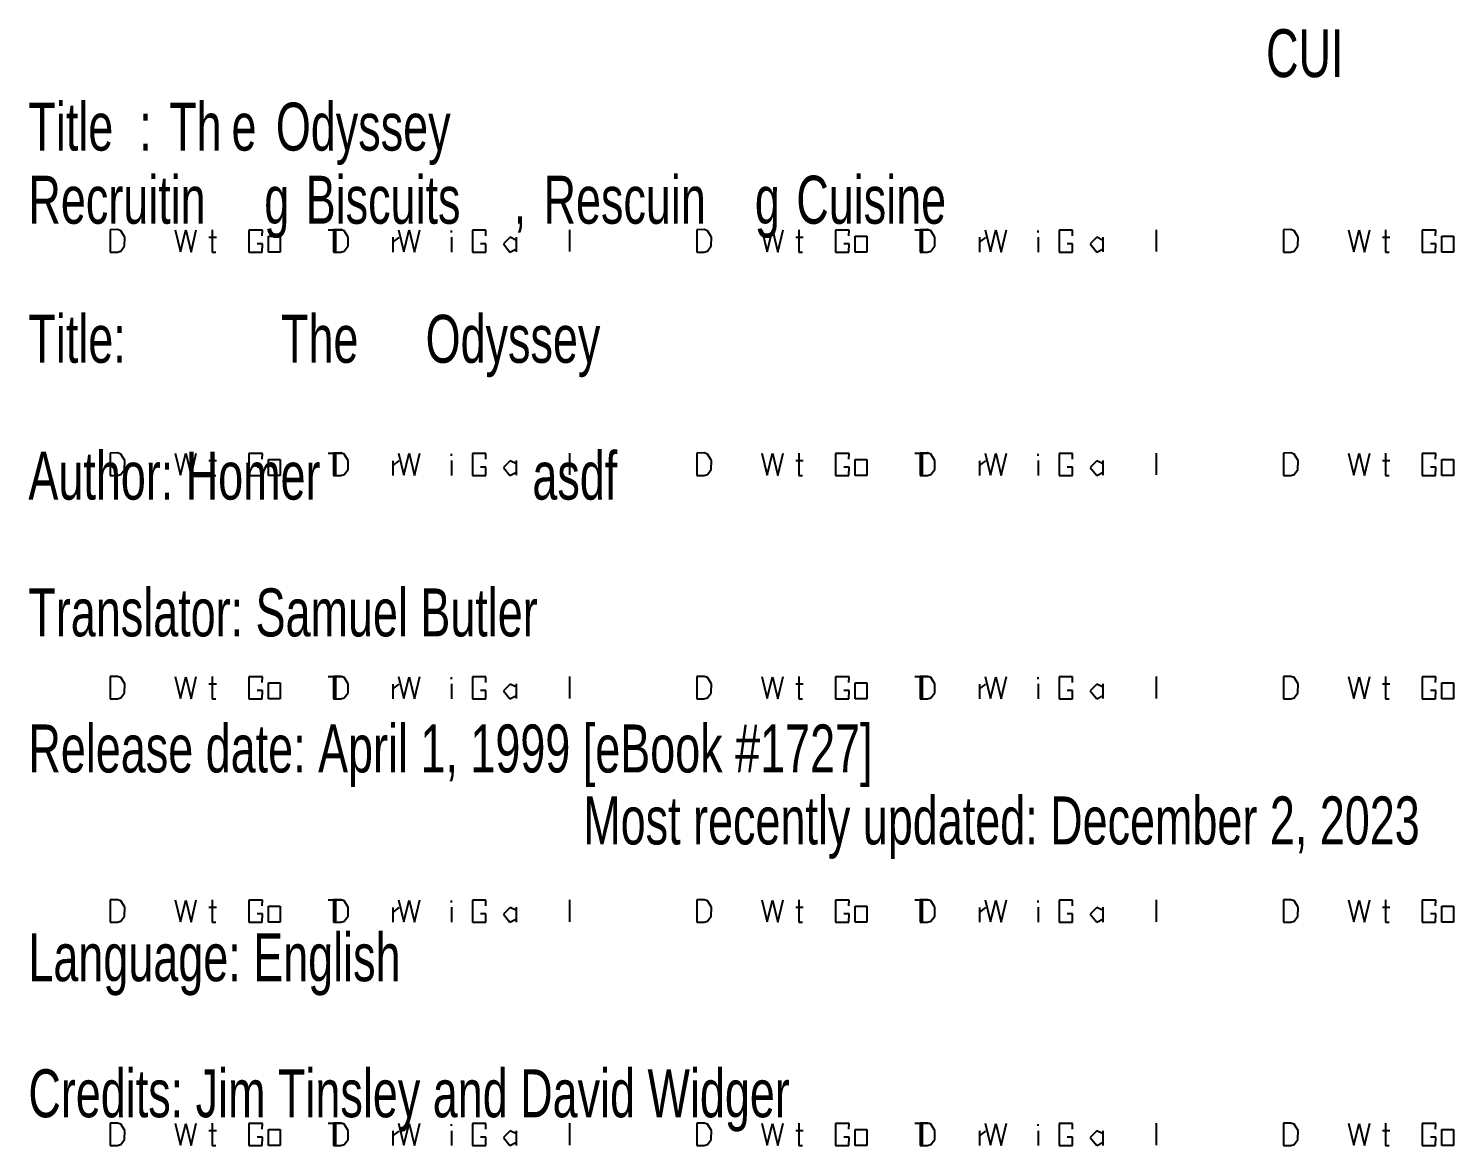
# Model space of a CAD drawing. Header units: millimetres. Extents: x 25 to 194, y 9 to 271.
# Drawn here: x 25.4 to 108.8, y 205.4 to 270.8 of the extents above; entities that cross this region are included whole.
import ezdxf

# ---------------------------------------------------------------- set-up
doc = ezdxf.new("R2010")
doc.units = ezdxf.units.MM
doc.layers.add('Z_entity', color=7, linetype='Continuous')
doc.layers.add('Z_text', color=7, linetype='Continuous')
doc.styles.get("Standard").update_dxf_attribs({"font": 'txt', "height": 1})

msp = doc.modelspace()

# ---------------------------------------------------------------- linework, layer by layer
at = {"color": 28, "true_color": 0x0a0a0a}
for p, q in [((64.518, 259.026), (64.514, 257.719)), ((64.946, 259.031), (64.518, 259.026)), ((65.141, 258.96), (64.946, 259.031)), ((65.37, 258.595), (65.141, 258.96)), ((65.362, 258.074), (65.37, 258.595)), ((68.32, 259.019), (68.63, 257.736)), ((68.63, 257.736), (68.94, 259.012)), ((68.94, 259.012), (69.25, 257.721)), ((69.25, 257.721), (69.56, 259.019)), ((70.3, 258.589), (70.742, 258.589)), ((70.49, 259.026), (70.49, 257.719)), ((73.425, 259.007), (72.636, 259.007)), ((72.636, 259.007), (72.636, 257.719)), ((73.417, 258.676), (73.425, 259.007)), ((73.788, 258.647), (74.461, 258.647)), ((73.788, 257.719), (73.788, 258.647)), ((74.461, 258.647), (74.461, 257.719)), ((77.591, 259.026), (77.587, 257.719)), ((78.019, 259.031), (77.591, 259.026)), ((78.214, 258.96), (78.019, 259.031)), ((78.443, 258.595), (78.214, 258.96)), ((78.434, 258.074), (78.443, 258.595)), ((81.393, 259.019), (81.703, 257.736)), ((81.703, 257.736), (82.013, 259.012)), ((82.013, 259.012), (82.323, 257.721)), ((82.323, 257.721), (82.633, 259.019)), ((86.498, 259.007), (85.709, 259.007)), ((85.709, 259.007), (85.709, 257.719)), ((86.49, 258.676), (86.498, 259.007)), ((64.514, 257.719), (64.937, 257.719)), ((64.937, 257.719), (65.136, 257.772)), ((65.136, 257.772), (65.362, 258.074)), ((70.49, 257.719), (70.696, 257.719)), ((72.636, 257.719), (73.417, 257.719)), ((73.425, 258.209), (73.112, 258.209)), ((73.417, 257.719), (73.425, 258.209)), ((74.461, 257.719), (73.788, 257.719)), ((77.587, 257.719), (78.009, 257.719)), ((78.009, 257.719), (78.209, 257.772)), ((78.209, 257.772), (78.434, 258.074)), ((85.709, 257.719), (86.49, 257.719)), ((86.498, 258.209), (86.184, 258.209)), ((86.49, 257.719), (86.498, 258.209)), ((30.197, 245.953), (30.192, 244.646)), ((30.624, 245.958), (30.197, 245.953)), ((30.819, 245.887), (30.624, 245.958)), ((33.999, 245.947), (34.309, 244.663)), ((34.309, 244.663), (34.619, 245.939)), ((34.619, 245.939), (34.928, 244.648)), ((34.928, 244.648), (35.238, 245.947)), ((36.169, 245.953), (36.169, 244.646)), ((39.104, 245.934), (38.315, 245.934)), ((38.315, 245.934), (38.315, 244.646)), ((39.095, 245.603), (39.104, 245.934)), ((43.27, 245.953), (43.265, 244.646)), ((43.697, 245.958), (43.27, 245.953)), ((43.892, 245.887), (43.697, 245.958)), ((47.072, 245.947), (47.382, 244.663)), ((47.382, 244.663), (47.691, 245.939)), ((47.691, 245.939), (48.001, 244.648)), ((48.001, 244.648), (48.311, 245.947)), ((52.177, 245.934), (51.388, 245.934)), ((51.388, 245.934), (51.388, 244.646)), ((52.168, 245.603), (52.177, 245.934)), ((31.048, 245.522), (30.819, 245.887)), ((31.04, 245.001), (31.048, 245.522)), ((35.979, 245.516), (36.421, 245.516)), ((39.104, 245.136), (38.79, 245.136)), ((39.095, 244.646), (39.104, 245.136)), ((39.466, 245.574), (40.14, 245.574)), ((39.466, 244.646), (39.466, 245.574)), ((40.14, 245.574), (40.14, 244.646)), ((44.121, 245.522), (43.892, 245.887)), ((44.113, 245.001), (44.121, 245.522)), ((52.177, 245.136), (51.863, 245.136)), ((52.168, 244.646), (52.177, 245.136)), ((30.192, 244.646), (30.615, 244.646)), ((30.615, 244.646), (30.815, 244.699)), ((30.815, 244.699), (31.04, 245.001)), ((36.169, 244.646), (36.374, 244.646)), ((38.315, 244.646), (39.095, 244.646)), ((40.14, 244.646), (39.466, 244.646)), ((43.265, 244.646), (43.688, 244.646)), ((43.688, 244.646), (43.888, 244.699)), ((43.888, 244.699), (44.113, 245.001)), ((51.388, 244.646), (52.168, 244.646)), ((98.84, 232.88), (98.835, 231.573)), ((99.268, 232.885), (98.84, 232.88)), ((99.462, 232.814), (99.268, 232.885)), ((99.691, 232.449), (99.462, 232.814)), ((102.642, 232.874), (102.952, 231.59)), ((102.952, 231.59), (103.262, 232.866)), ((103.262, 232.866), (103.571, 231.575)), ((103.571, 231.575), (103.881, 232.874)), ((104.812, 232.88), (104.812, 231.573)), ((107.747, 232.861), (106.958, 232.861)), ((106.958, 232.861), (106.958, 231.573)), ((107.738, 232.53), (107.747, 232.861)), ((99.458, 231.626), (99.683, 231.928)), ((99.683, 231.928), (99.691, 232.449)), ((104.622, 232.443), (105.064, 232.443)), ((107.747, 232.063), (107.433, 232.063)), ((107.738, 231.573), (107.747, 232.063)), ((108.11, 232.501), (108.783, 232.501)), ((108.11, 231.573), (108.11, 232.501)), ((108.783, 232.501), (108.783, 231.573)), ((98.835, 231.573), (99.258, 231.573)), ((99.258, 231.573), (99.458, 231.626)), ((104.812, 231.573), (105.017, 231.573)), ((106.958, 231.573), (107.738, 231.573)), ((108.783, 231.573), (108.11, 231.573)), ((64.518, 219.807), (64.514, 218.5)), ((64.946, 219.812), (64.518, 219.807)), ((65.141, 219.741), (64.946, 219.812)), ((65.37, 219.376), (65.141, 219.741)), ((65.362, 218.855), (65.37, 219.376)), ((68.32, 219.801), (68.63, 218.517)), ((68.63, 218.517), (68.94, 219.793)), ((68.94, 219.793), (69.25, 218.502)), ((69.25, 218.502), (69.56, 219.801)), ((70.3, 219.37), (70.742, 219.37)), ((70.49, 219.807), (70.49, 218.5)), ((73.425, 219.788), (72.636, 219.788)), ((72.636, 219.788), (72.636, 218.5)), ((73.417, 219.457), (73.425, 219.788)), ((73.788, 219.428), (74.461, 219.428)), ((73.788, 218.5), (73.788, 219.428)), ((74.461, 219.428), (74.461, 218.5)), ((77.591, 219.807), (77.587, 218.5)), ((78.019, 219.812), (77.591, 219.807)), ((78.214, 219.741), (78.019, 219.812)), ((78.443, 219.376), (78.214, 219.741)), ((78.434, 218.855), (78.443, 219.376)), ((81.393, 219.801), (81.703, 218.517)), ((81.703, 218.517), (82.013, 219.793)), ((82.013, 219.793), (82.323, 218.502)), ((82.323, 218.502), (82.633, 219.801)), ((86.498, 219.788), (85.709, 219.788)), ((85.709, 219.788), (85.709, 218.5)), ((86.49, 219.457), (86.498, 219.788)), ((64.514, 218.5), (64.937, 218.5)), ((64.937, 218.5), (65.136, 218.553)), ((65.136, 218.553), (65.362, 218.855)), ((70.49, 218.5), (70.696, 218.5)), ((72.636, 218.5), (73.417, 218.5)), ((73.425, 218.99), (73.112, 218.99)), ((73.417, 218.5), (73.425, 218.99)), ((74.461, 218.5), (73.788, 218.5)), ((77.587, 218.5), (78.009, 218.5)), ((78.009, 218.5), (78.209, 218.553)), ((78.209, 218.553), (78.434, 218.855)), ((85.709, 218.5), (86.49, 218.5)), ((86.498, 218.99), (86.184, 218.99)), ((86.49, 218.5), (86.498, 218.99)), ((30.624, 206.739), (30.197, 206.734)), ((30.819, 206.668), (30.624, 206.739)), ((43.697, 206.739), (43.27, 206.734)), ((43.892, 206.668), (43.697, 206.739)), ((30.197, 206.734), (30.192, 205.427)), ((31.048, 206.303), (30.819, 206.668)), ((31.04, 205.783), (31.048, 206.303)), ((33.999, 206.728), (34.309, 205.444)), ((34.309, 205.444), (34.619, 206.72)), ((34.619, 206.72), (34.928, 205.429)), ((34.928, 205.429), (35.238, 206.728)), ((35.979, 206.297), (36.421, 206.297)), ((36.169, 206.734), (36.169, 205.427)), ((39.104, 206.715), (38.315, 206.715)), ((38.315, 206.715), (38.315, 205.427)), ((39.104, 205.918), (38.79, 205.918)), ((39.095, 206.384), (39.104, 206.715)), ((39.095, 205.427), (39.104, 205.918)), ((39.466, 206.355), (40.14, 206.355)), ((39.466, 205.427), (39.466, 206.355)), ((40.14, 206.355), (40.14, 205.427)), ((43.27, 206.734), (43.265, 205.427)), ((44.121, 206.303), (43.892, 206.668)), ((44.113, 205.783), (44.121, 206.303)), ((47.072, 206.728), (47.382, 205.444)), ((47.382, 205.444), (47.691, 206.72)), ((47.691, 206.72), (48.001, 205.429)), ((48.001, 205.429), (48.311, 206.728)), ((52.177, 206.715), (51.388, 206.715)), ((51.388, 206.715), (51.388, 205.427)), ((52.177, 205.918), (51.863, 205.918)), ((52.168, 206.384), (52.177, 206.715)), ((52.168, 205.427), (52.177, 205.918)), ((30.192, 205.427), (30.615, 205.427)), ((30.615, 205.427), (30.815, 205.48)), ((30.815, 205.48), (31.04, 205.783)), ((36.169, 205.427), (36.374, 205.427)), ((38.315, 205.427), (39.095, 205.427)), ((40.14, 205.427), (39.466, 205.427)), ((43.265, 205.427), (43.688, 205.427)), ((43.688, 205.427), (43.888, 205.48)), ((43.888, 205.48), (44.113, 205.783)), ((51.388, 205.427), (52.168, 205.427))]:
    msp.add_line(p, q, dxfattribs=at)
at = {"color": 28, "true_color": 0x0d0d0d}
for p, q in [((77.265, 245.953), (78.129, 245.953)), ((77.694, 245.953), (77.694, 244.646)), ((91.394, 245.948), (91.389, 244.672)), ((81.053, 245.509), (81.053, 244.646)), ((81.063, 245.219), (81.43, 245.494)), ((84.479, 245.514), (84.479, 244.646)), ((84.484, 245.789), (84.484, 245.905)), ((87.92, 245.509), (87.528, 245.117)), ((87.528, 245.117), (87.91, 244.646)), ((88.282, 245.325), (87.92, 245.509)), ((88.277, 245.514), (88.277, 244.654)), ((87.91, 244.646), (88.282, 244.832)), ((42.943, 232.88), (43.808, 232.88)), ((43.373, 232.88), (43.373, 231.573)), ((50.162, 232.716), (50.162, 232.832)), ((57.072, 232.875), (57.067, 231.599)), ((46.731, 232.436), (46.731, 231.573)), ((46.741, 232.146), (47.108, 232.421)), ((50.157, 232.441), (50.157, 231.573)), ((53.598, 232.436), (53.207, 232.044)), ((53.207, 232.044), (53.588, 231.573)), ((53.588, 231.573), (53.96, 231.759)), ((53.96, 232.252), (53.598, 232.436)), ((53.955, 232.441), (53.955, 231.581)), ((77.265, 206.734), (78.129, 206.734)), ((77.694, 206.734), (77.694, 205.427)), ((81.053, 206.29), (81.053, 205.427)), ((81.063, 206), (81.43, 206.275)), ((84.479, 206.295), (84.479, 205.427)), ((84.484, 206.57), (84.484, 206.686)), ((87.92, 206.29), (87.528, 205.899)), ((88.282, 206.106), (87.92, 206.29)), ((88.277, 206.295), (88.277, 205.435)), ((91.394, 206.729), (91.389, 205.453)), ((87.528, 205.899), (87.91, 205.427)), ((87.91, 205.427), (88.282, 205.614))]:
    msp.add_line(p, q, dxfattribs=at)
at = {"layer": 'Z_entity', "color": 28, "true_color": 0x0e0e0e}
for p, q in [((30.197, 259.026), (30.192, 257.719)), ((30.624, 259.031), (30.197, 259.026)), ((30.819, 258.96), (30.624, 259.031)), ((31.048, 258.595), (30.819, 258.96)), ((31.04, 258.074), (31.048, 258.595)), ((33.999, 259.019), (34.309, 257.736)), ((34.309, 257.736), (34.619, 259.012)), ((34.619, 259.012), (34.928, 257.721)), ((34.928, 257.721), (35.238, 259.019)), ((35.979, 258.589), (36.421, 258.589)), ((36.169, 259.026), (36.169, 257.719)), ((39.104, 259.007), (38.315, 259.007)), ((38.315, 259.007), (38.315, 257.719)), ((39.095, 258.676), (39.104, 259.007)), ((39.466, 258.647), (40.14, 258.647)), ((39.466, 257.719), (39.466, 258.647)), ((40.14, 258.647), (40.14, 257.719)), ((43.27, 259.026), (43.265, 257.719)), ((43.697, 259.031), (43.27, 259.026)), ((43.892, 258.96), (43.697, 259.031)), ((44.121, 258.595), (43.892, 258.96)), ((44.113, 258.074), (44.121, 258.595)), ((47.072, 259.019), (47.382, 257.736)), ((47.382, 257.736), (47.691, 259.012)), ((47.691, 259.012), (48.001, 257.721)), ((48.001, 257.721), (48.311, 259.019)), ((52.177, 259.007), (51.388, 259.007)), ((51.388, 259.007), (51.388, 257.719)), ((52.168, 258.676), (52.177, 259.007)), ((30.192, 257.719), (30.615, 257.719)), ((30.615, 257.719), (30.815, 257.772)), ((30.815, 257.772), (31.04, 258.074)), ((36.169, 257.719), (36.374, 257.719)), ((38.315, 257.719), (39.095, 257.719)), ((39.104, 258.209), (38.79, 258.209)), ((39.095, 257.719), (39.104, 258.209)), ((40.14, 257.719), (39.466, 257.719)), ((43.265, 257.719), (43.688, 257.719)), ((43.688, 257.719), (43.888, 257.772)), ((43.888, 257.772), (44.113, 258.074)), ((51.388, 257.719), (52.168, 257.719)), ((52.177, 258.209), (51.863, 258.209)), ((52.168, 257.719), (52.177, 258.209)), ((98.84, 245.953), (98.835, 244.646)), ((99.268, 245.958), (98.84, 245.953)), ((99.462, 245.887), (99.268, 245.958)), ((102.642, 245.947), (102.952, 244.663)), ((102.952, 244.663), (103.262, 245.939)), ((103.262, 245.939), (103.571, 244.648)), ((103.571, 244.648), (103.881, 245.947)), ((104.812, 245.953), (104.812, 244.646)), ((107.747, 245.934), (106.958, 245.934)), ((106.958, 245.934), (106.958, 244.646)), ((107.738, 245.603), (107.747, 245.934)), ((99.691, 245.522), (99.462, 245.887)), ((99.683, 245.001), (99.691, 245.522)), ((104.622, 245.516), (105.064, 245.516)), ((107.747, 245.136), (107.433, 245.136)), ((107.738, 244.646), (107.747, 245.136)), ((108.11, 245.574), (108.783, 245.574)), ((108.11, 244.646), (108.11, 245.574)), ((108.783, 245.574), (108.783, 244.646)), ((98.835, 244.646), (99.258, 244.646)), ((99.258, 244.646), (99.458, 244.699)), ((99.458, 244.699), (99.683, 245.001)), ((104.812, 244.646), (105.017, 244.646)), ((106.958, 244.646), (107.738, 244.646)), ((108.783, 244.646), (108.11, 244.646)), ((64.518, 232.88), (64.514, 231.573)), ((64.946, 232.885), (64.518, 232.88)), ((65.141, 232.814), (64.946, 232.885)), ((65.37, 232.449), (65.141, 232.814)), ((68.32, 232.874), (68.63, 231.59)), ((68.63, 231.59), (68.94, 232.866)), ((68.94, 232.866), (69.25, 231.575)), ((69.25, 231.575), (69.56, 232.874)), ((70.49, 232.88), (70.49, 231.573)), ((73.425, 232.861), (72.636, 232.861)), ((72.636, 232.861), (72.636, 231.573)), ((73.417, 232.53), (73.425, 232.861)), ((77.591, 232.88), (77.587, 231.573)), ((78.019, 232.885), (77.591, 232.88)), ((78.214, 232.814), (78.019, 232.885)), ((78.443, 232.449), (78.214, 232.814)), ((81.393, 232.874), (81.703, 231.59)), ((81.703, 231.59), (82.013, 232.866)), ((82.013, 232.866), (82.323, 231.575)), ((82.323, 231.575), (82.633, 232.874)), ((86.498, 232.861), (85.709, 232.861)), ((85.709, 232.861), (85.709, 231.573)), ((86.49, 232.53), (86.498, 232.861)), ((65.136, 231.626), (65.362, 231.928)), ((65.362, 231.928), (65.37, 232.449)), ((70.3, 232.443), (70.742, 232.443)), ((73.425, 232.063), (73.112, 232.063)), ((73.417, 231.573), (73.425, 232.063)), ((73.788, 232.501), (74.461, 232.501)), ((73.788, 231.573), (73.788, 232.501)), ((74.461, 232.501), (74.461, 231.573)), ((78.209, 231.626), (78.434, 231.928)), ((78.434, 231.928), (78.443, 232.449)), ((86.498, 232.063), (86.184, 232.063)), ((86.49, 231.573), (86.498, 232.063)), ((64.514, 231.573), (64.937, 231.573)), ((64.937, 231.573), (65.136, 231.626)), ((70.49, 231.573), (70.696, 231.573)), ((72.636, 231.573), (73.417, 231.573)), ((74.461, 231.573), (73.788, 231.573)), ((77.587, 231.573), (78.009, 231.573)), ((78.009, 231.573), (78.209, 231.626)), ((85.709, 231.573), (86.49, 231.573)), ((30.197, 219.807), (30.192, 218.5)), ((30.624, 219.812), (30.197, 219.807)), ((30.819, 219.741), (30.624, 219.812)), ((31.048, 219.376), (30.819, 219.741)), ((31.04, 218.855), (31.048, 219.376)), ((33.999, 219.801), (34.309, 218.517)), ((34.309, 218.517), (34.619, 219.793)), ((34.619, 219.793), (34.928, 218.502)), ((34.928, 218.502), (35.238, 219.801)), ((35.979, 219.37), (36.421, 219.37)), ((36.169, 219.807), (36.169, 218.5)), ((39.104, 219.788), (38.315, 219.788)), ((38.315, 219.788), (38.315, 218.5)), ((39.095, 219.457), (39.104, 219.788)), ((39.466, 219.428), (40.14, 219.428)), ((39.466, 218.5), (39.466, 219.428)), ((40.14, 219.428), (40.14, 218.5)), ((43.27, 219.807), (43.265, 218.5)), ((43.697, 219.812), (43.27, 219.807)), ((43.892, 219.741), (43.697, 219.812)), ((44.121, 219.376), (43.892, 219.741)), ((44.113, 218.855), (44.121, 219.376)), ((47.072, 219.801), (47.382, 218.517)), ((47.382, 218.517), (47.691, 219.793)), ((47.691, 219.793), (48.001, 218.502)), ((48.001, 218.502), (48.311, 219.801)), ((52.177, 219.788), (51.388, 219.788)), ((51.388, 219.788), (51.388, 218.5)), ((52.168, 219.457), (52.177, 219.788)), ((30.192, 218.5), (30.615, 218.5)), ((30.615, 218.5), (30.815, 218.553)), ((30.815, 218.553), (31.04, 218.855)), ((36.169, 218.5), (36.374, 218.5)), ((38.315, 218.5), (39.095, 218.5)), ((39.104, 218.99), (38.79, 218.99)), ((39.095, 218.5), (39.104, 218.99)), ((40.14, 218.5), (39.466, 218.5)), ((43.265, 218.5), (43.688, 218.5)), ((43.688, 218.5), (43.888, 218.553)), ((43.888, 218.553), (44.113, 218.855)), ((51.388, 218.5), (52.168, 218.5)), ((52.177, 218.99), (51.863, 218.99)), ((52.168, 218.5), (52.177, 218.99)), ((99.268, 206.739), (98.84, 206.734)), ((99.462, 206.668), (99.268, 206.739)), ((98.84, 206.734), (98.835, 205.427)), ((99.691, 206.303), (99.462, 206.668)), ((99.683, 205.783), (99.691, 206.303)), ((102.642, 206.728), (102.952, 205.444)), ((102.952, 205.444), (103.262, 206.72)), ((103.262, 206.72), (103.571, 205.429)), ((103.571, 205.429), (103.881, 206.728)), ((104.622, 206.297), (105.064, 206.297)), ((104.812, 206.734), (104.812, 205.427)), ((107.747, 206.715), (106.958, 206.715)), ((106.958, 206.715), (106.958, 205.427)), ((107.747, 205.918), (107.433, 205.918)), ((107.738, 206.384), (107.747, 206.715)), ((107.738, 205.427), (107.747, 205.918)), ((108.11, 206.355), (108.783, 206.355)), ((108.11, 205.427), (108.11, 206.355)), ((108.783, 206.355), (108.783, 205.427)), ((98.835, 205.427), (99.258, 205.427)), ((99.258, 205.427), (99.458, 205.48)), ((99.458, 205.48), (99.683, 205.783)), ((104.812, 205.427), (105.017, 205.427)), ((106.958, 205.427), (107.738, 205.427)), ((108.783, 205.427), (108.11, 205.427))]:
    msp.add_line(p, q, dxfattribs=at)
at = {"layer": 'Z_entity', "color": 28, "true_color": 0x0b0b0b}
for p, q in [((77.265, 259.026), (78.129, 259.026)), ((77.694, 259.026), (77.694, 257.719)), ((81.053, 258.582), (81.053, 257.719)), ((81.063, 258.292), (81.43, 258.567)), ((84.479, 258.586), (84.479, 257.719)), ((84.484, 258.862), (84.484, 258.978)), ((87.92, 258.582), (87.528, 258.19)), ((88.282, 258.398), (87.92, 258.582)), ((88.277, 258.586), (88.277, 257.727)), ((91.394, 259.021), (91.389, 257.745)), ((87.528, 258.19), (87.91, 257.719)), ((87.91, 257.719), (88.282, 257.905)), ((42.943, 245.953), (43.808, 245.953)), ((43.373, 245.953), (43.373, 244.646)), ((57.072, 245.948), (57.067, 244.672)), ((46.731, 245.509), (46.731, 244.646)), ((46.741, 245.219), (47.108, 245.494)), ((50.157, 245.514), (50.157, 244.646)), ((50.162, 245.789), (50.162, 245.905)), ((53.598, 245.509), (53.207, 245.117)), ((53.207, 245.117), (53.588, 244.646)), ((53.96, 245.325), (53.598, 245.509)), ((53.955, 245.514), (53.955, 244.654)), ((53.588, 244.646), (53.96, 244.832)), ((77.265, 219.807), (78.129, 219.807)), ((77.694, 219.807), (77.694, 218.5)), ((81.053, 219.363), (81.053, 218.5)), ((81.063, 219.073), (81.43, 219.348)), ((84.479, 219.368), (84.479, 218.5)), ((84.484, 219.643), (84.484, 219.759)), ((87.92, 219.363), (87.528, 218.972)), ((88.282, 219.179), (87.92, 219.363)), ((88.277, 219.368), (88.277, 218.508)), ((91.394, 219.802), (91.389, 218.526)), ((87.528, 218.972), (87.91, 218.5)), ((87.91, 218.5), (88.282, 218.687)), ((42.943, 206.734), (43.808, 206.734)), ((43.373, 206.734), (43.373, 205.427)), ((46.731, 206.29), (46.731, 205.427)), ((46.741, 206), (47.108, 206.275)), ((50.157, 206.295), (50.157, 205.427)), ((50.162, 206.57), (50.162, 206.686)), ((53.598, 206.29), (53.207, 205.899)), ((53.96, 206.106), (53.598, 206.29)), ((53.955, 206.295), (53.955, 205.435)), ((57.072, 206.729), (57.067, 205.453)), ((53.207, 205.899), (53.588, 205.427)), ((53.588, 205.427), (53.96, 205.614))]:
    msp.add_line(p, q, dxfattribs=at)
at = {"layer": 'Z_text', "color": 250, "true_color": 0x0f0f0f}
for p, q in [((42.943, 259.026), (43.808, 259.026)), ((43.373, 259.026), (43.373, 257.719)), ((46.731, 258.582), (46.731, 257.719)), ((46.741, 258.292), (47.108, 258.567)), ((50.157, 258.586), (50.157, 257.719)), ((50.162, 258.862), (50.162, 258.978)), ((53.598, 258.582), (53.207, 258.19)), ((53.96, 258.398), (53.598, 258.582)), ((53.955, 258.586), (53.955, 257.727)), ((57.072, 259.021), (57.067, 257.745)), ((53.207, 258.19), (53.588, 257.719)), ((53.588, 257.719), (53.96, 257.905)), ((77.265, 232.88), (78.129, 232.88)), ((77.694, 232.88), (77.694, 231.573)), ((84.484, 232.716), (84.484, 232.832)), ((91.394, 232.875), (91.389, 231.599)), ((81.053, 232.436), (81.053, 231.573)), ((81.063, 232.146), (81.43, 232.421)), ((84.479, 232.441), (84.479, 231.573)), ((87.92, 232.436), (87.528, 232.044)), ((87.528, 232.044), (87.91, 231.573)), ((87.91, 231.573), (88.282, 231.759)), ((88.282, 232.252), (87.92, 232.436)), ((88.277, 232.441), (88.277, 231.581)), ((42.943, 219.807), (43.808, 219.807)), ((43.373, 219.807), (43.373, 218.5)), ((46.731, 219.363), (46.731, 218.5)), ((46.741, 219.073), (47.108, 219.348)), ((50.157, 219.368), (50.157, 218.5)), ((50.162, 219.643), (50.162, 219.759)), ((53.598, 219.363), (53.207, 218.972)), ((53.96, 219.179), (53.598, 219.363)), ((53.955, 219.368), (53.955, 218.508)), ((57.072, 219.802), (57.067, 218.526)), ((53.207, 218.972), (53.588, 218.5)), ((53.588, 218.5), (53.96, 218.687))]:
    msp.add_line(p, q, dxfattribs=at)
at = {"layer": 'Z_text', "color": 28, "true_color": 0x0c0c0c}
for p, q in [((98.84, 259.026), (98.835, 257.719)), ((99.268, 259.031), (98.84, 259.026)), ((99.462, 258.96), (99.268, 259.031)), ((99.691, 258.595), (99.462, 258.96)), ((99.683, 258.074), (99.691, 258.595)), ((102.642, 259.019), (102.952, 257.736)), ((102.952, 257.736), (103.262, 259.012)), ((103.262, 259.012), (103.571, 257.721)), ((103.571, 257.721), (103.881, 259.019)), ((104.622, 258.589), (105.064, 258.589)), ((104.812, 259.026), (104.812, 257.719)), ((107.747, 259.007), (106.958, 259.007)), ((106.958, 259.007), (106.958, 257.719)), ((107.738, 258.676), (107.747, 259.007)), ((108.11, 258.647), (108.783, 258.647)), ((108.11, 257.719), (108.11, 258.647)), ((108.783, 258.647), (108.783, 257.719)), ((98.835, 257.719), (99.258, 257.719)), ((99.258, 257.719), (99.458, 257.772)), ((99.458, 257.772), (99.683, 258.074)), ((104.812, 257.719), (105.017, 257.719)), ((106.958, 257.719), (107.738, 257.719)), ((107.747, 258.209), (107.433, 258.209)), ((107.738, 257.719), (107.747, 258.209)), ((108.783, 257.719), (108.11, 257.719)), ((64.518, 245.953), (64.514, 244.646)), ((64.946, 245.958), (64.518, 245.953)), ((65.141, 245.887), (64.946, 245.958)), ((68.32, 245.947), (68.63, 244.663)), ((68.63, 244.663), (68.94, 245.939)), ((68.94, 245.939), (69.25, 244.648)), ((69.25, 244.648), (69.56, 245.947)), ((70.49, 245.953), (70.49, 244.646)), ((73.425, 245.934), (72.636, 245.934)), ((72.636, 245.934), (72.636, 244.646)), ((73.417, 245.603), (73.425, 245.934)), ((77.591, 245.953), (77.587, 244.646)), ((78.019, 245.958), (77.591, 245.953)), ((78.214, 245.887), (78.019, 245.958)), ((81.393, 245.947), (81.703, 244.663)), ((81.703, 244.663), (82.013, 245.939)), ((82.013, 245.939), (82.323, 244.648)), ((82.323, 244.648), (82.633, 245.947)), ((86.498, 245.934), (85.709, 245.934)), ((85.709, 245.934), (85.709, 244.646)), ((86.49, 245.603), (86.498, 245.934)), ((65.37, 245.522), (65.141, 245.887)), ((65.362, 245.001), (65.37, 245.522)), ((70.3, 245.516), (70.742, 245.516)), ((73.425, 245.136), (73.112, 245.136)), ((73.417, 244.646), (73.425, 245.136)), ((73.788, 245.574), (74.461, 245.574)), ((73.788, 244.646), (73.788, 245.574)), ((74.461, 245.574), (74.461, 244.646)), ((78.443, 245.522), (78.214, 245.887)), ((78.434, 245.001), (78.443, 245.522)), ((86.498, 245.136), (86.184, 245.136)), ((86.49, 244.646), (86.498, 245.136)), ((64.514, 244.646), (64.937, 244.646)), ((64.937, 244.646), (65.136, 244.699)), ((65.136, 244.699), (65.362, 245.001)), ((70.49, 244.646), (70.696, 244.646)), ((72.636, 244.646), (73.417, 244.646)), ((74.461, 244.646), (73.788, 244.646)), ((77.587, 244.646), (78.009, 244.646)), ((78.009, 244.646), (78.209, 244.699)), ((78.209, 244.699), (78.434, 245.001)), ((85.709, 244.646), (86.49, 244.646)), ((30.197, 232.88), (30.192, 231.573)), ((30.624, 232.885), (30.197, 232.88)), ((30.819, 232.814), (30.624, 232.885)), ((31.048, 232.449), (30.819, 232.814)), ((33.999, 232.874), (34.309, 231.59)), ((34.309, 231.59), (34.619, 232.866)), ((34.619, 232.866), (34.928, 231.575)), ((34.928, 231.575), (35.238, 232.874)), ((36.169, 232.88), (36.169, 231.573)), ((39.104, 232.861), (38.315, 232.861)), ((38.315, 232.861), (38.315, 231.573)), ((39.095, 232.53), (39.104, 232.861)), ((43.27, 232.88), (43.265, 231.573)), ((43.697, 232.885), (43.27, 232.88)), ((43.892, 232.814), (43.697, 232.885)), ((44.121, 232.449), (43.892, 232.814)), ((47.072, 232.874), (47.382, 231.59)), ((47.382, 231.59), (47.691, 232.866)), ((47.691, 232.866), (48.001, 231.575)), ((48.001, 231.575), (48.311, 232.874)), ((52.177, 232.861), (51.388, 232.861)), ((51.388, 232.861), (51.388, 231.573)), ((52.168, 232.53), (52.177, 232.861)), ((30.815, 231.626), (31.04, 231.928)), ((31.04, 231.928), (31.048, 232.449)), ((35.979, 232.443), (36.421, 232.443)), ((39.104, 232.063), (38.79, 232.063)), ((39.095, 231.573), (39.104, 232.063)), ((39.466, 232.501), (40.14, 232.501)), ((39.466, 231.573), (39.466, 232.501)), ((40.14, 232.501), (40.14, 231.573)), ((43.888, 231.626), (44.113, 231.928)), ((44.113, 231.928), (44.121, 232.449)), ((52.177, 232.063), (51.863, 232.063)), ((52.168, 231.573), (52.177, 232.063)), ((30.192, 231.573), (30.615, 231.573)), ((30.615, 231.573), (30.815, 231.626)), ((36.169, 231.573), (36.374, 231.573)), ((38.315, 231.573), (39.095, 231.573)), ((40.14, 231.573), (39.466, 231.573)), ((43.265, 231.573), (43.688, 231.573)), ((43.688, 231.573), (43.888, 231.626)), ((51.388, 231.573), (52.168, 231.573)), ((98.84, 219.807), (98.835, 218.5)), ((99.268, 219.812), (98.84, 219.807)), ((99.462, 219.741), (99.268, 219.812)), ((99.691, 219.376), (99.462, 219.741)), ((99.683, 218.855), (99.691, 219.376)), ((102.642, 219.801), (102.952, 218.517)), ((102.952, 218.517), (103.262, 219.793)), ((103.262, 219.793), (103.571, 218.502)), ((103.571, 218.502), (103.881, 219.801)), ((104.622, 219.37), (105.064, 219.37)), ((104.812, 219.807), (104.812, 218.5)), ((107.747, 219.788), (106.958, 219.788)), ((106.958, 219.788), (106.958, 218.5)), ((107.738, 219.457), (107.747, 219.788)), ((108.11, 219.428), (108.783, 219.428)), ((108.11, 218.5), (108.11, 219.428)), ((108.783, 219.428), (108.783, 218.5)), ((98.835, 218.5), (99.258, 218.5)), ((99.258, 218.5), (99.458, 218.553)), ((99.458, 218.553), (99.683, 218.855)), ((104.812, 218.5), (105.017, 218.5)), ((106.958, 218.5), (107.738, 218.5)), ((107.747, 218.99), (107.433, 218.99)), ((107.738, 218.5), (107.747, 218.99)), ((108.783, 218.5), (108.11, 218.5)), ((64.946, 206.739), (64.518, 206.734)), ((65.141, 206.668), (64.946, 206.739)), ((78.019, 206.739), (77.591, 206.734)), ((78.214, 206.668), (78.019, 206.739)), ((64.518, 206.734), (64.514, 205.427)), ((65.37, 206.303), (65.141, 206.668)), ((65.362, 205.783), (65.37, 206.303)), ((68.32, 206.728), (68.63, 205.444)), ((68.63, 205.444), (68.94, 206.72)), ((68.94, 206.72), (69.25, 205.429)), ((69.25, 205.429), (69.56, 206.728)), ((70.3, 206.297), (70.742, 206.297)), ((70.49, 206.734), (70.49, 205.427)), ((73.425, 206.715), (72.636, 206.715)), ((72.636, 206.715), (72.636, 205.427)), ((73.425, 205.918), (73.112, 205.918)), ((73.417, 206.384), (73.425, 206.715)), ((73.417, 205.427), (73.425, 205.918)), ((73.788, 206.355), (74.461, 206.355)), ((73.788, 205.427), (73.788, 206.355)), ((74.461, 206.355), (74.461, 205.427)), ((77.591, 206.734), (77.587, 205.427)), ((78.443, 206.303), (78.214, 206.668)), ((78.434, 205.783), (78.443, 206.303)), ((81.393, 206.728), (81.703, 205.444)), ((81.703, 205.444), (82.013, 206.72)), ((82.013, 206.72), (82.323, 205.429)), ((82.323, 205.429), (82.633, 206.728)), ((86.498, 206.715), (85.709, 206.715)), ((85.709, 206.715), (85.709, 205.427)), ((86.498, 205.918), (86.184, 205.918)), ((86.49, 206.384), (86.498, 206.715)), ((86.49, 205.427), (86.498, 205.918)), ((64.514, 205.427), (64.937, 205.427)), ((64.937, 205.427), (65.136, 205.48)), ((65.136, 205.48), (65.362, 205.783)), ((70.49, 205.427), (70.696, 205.427)), ((72.636, 205.427), (73.417, 205.427)), ((74.461, 205.427), (73.788, 205.427)), ((77.587, 205.427), (78.009, 205.427)), ((78.009, 205.427), (78.209, 205.48)), ((78.209, 205.48), (78.434, 205.783)), ((85.709, 205.427), (86.49, 205.427))]:
    msp.add_line(p, q, dxfattribs=at)

# ---------------------------------------------------------------- texts
at = {"layer": 'Z_text', "color": 7, "width": 0.7}
msp.add_text('CUI', height=2.8073, dxfattribs=at).set_placement((97.82, 267.954))
at = {"layer": 'Z_text', "color": 0, "width": 0.7}
for s, height, p in [('Title', 2.8073, (25.416, 263.656)), ('Th', 2.8073, (33.65, 263.656)), ('Odyssey ', 2.8073, (39.892, 263.656)), (': ', 2.8073, (31.906, 263.656)), ('e ', 2.8073, (37.299, 263.656)), ('Recruitin', 2.8073, (25.416, 259.378)), ('Biscuits', 2.8073, (41.638, 259.378)), ('Rescuin', 2.8073, (55.551, 259.378)), ('Cuisine ', 2.8073, (70.338, 259.378)), ('g ', 2.8073, (39.213, 259.378)), ('g ', 2.8073, (67.913, 259.378)), (', ', 2.8073, (53.806, 259.378)), ('Title: ', 2.8073, (25.416, 251.237)), ('The ', 2.8073, (40.194, 251.237)), ('Odyssey ', 2.8073, (48.653, 251.237)), ('Author: Homer ', 2.80734, (25.416, 243.231)), ('asdf', 2.8073, (54.898, 243.231)), ('Translator: Samuel Butler ', 2.80734, (25.416, 235.225)), ('Release date: April 1, 1999 [eBook #1727] ', 2.80734, (25.416, 227.261)), (' Most recently updated: December 2, 2023 ', 2.80734, (57.143, 223.05)), ('Language: English ', 2.80734, (25.416, 215.044)), ('Credits: Jim Tinsley and David Widger ', 2.80734, (25.416, 207.081))]:
    msp.add_text(s, height=height, dxfattribs=at).set_placement(p)

doc.saveas('drawing.dxf')
